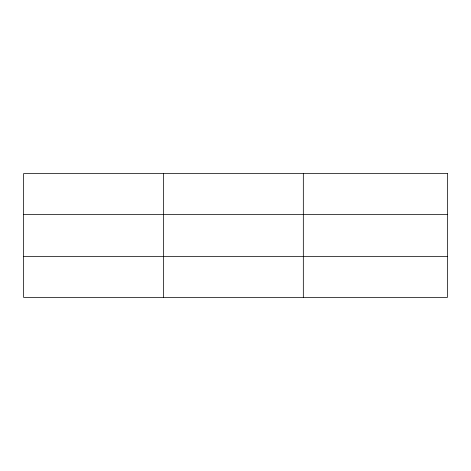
<?xml version="1.0" encoding="UTF-8"?>
<svg xmlns="http://www.w3.org/2000/svg" width="471" height="471" viewBox="0 0 471 471"><rect width="100%" height="100%" fill="white"/><g stroke="black" fill="none" stroke-linecap="round" stroke-linejoin="round"><path stroke-width="0.71" d="M163.437 297.36L163.437 173.64M303.324 297.36L303.324 173.64M23.55 214.464L447.45 214.464M23.55 256.536L447.45 256.536M447.45 173.64L447.45 297.36L23.55 297.36L23.55 173.64L447.45 173.64"/></g></svg>
